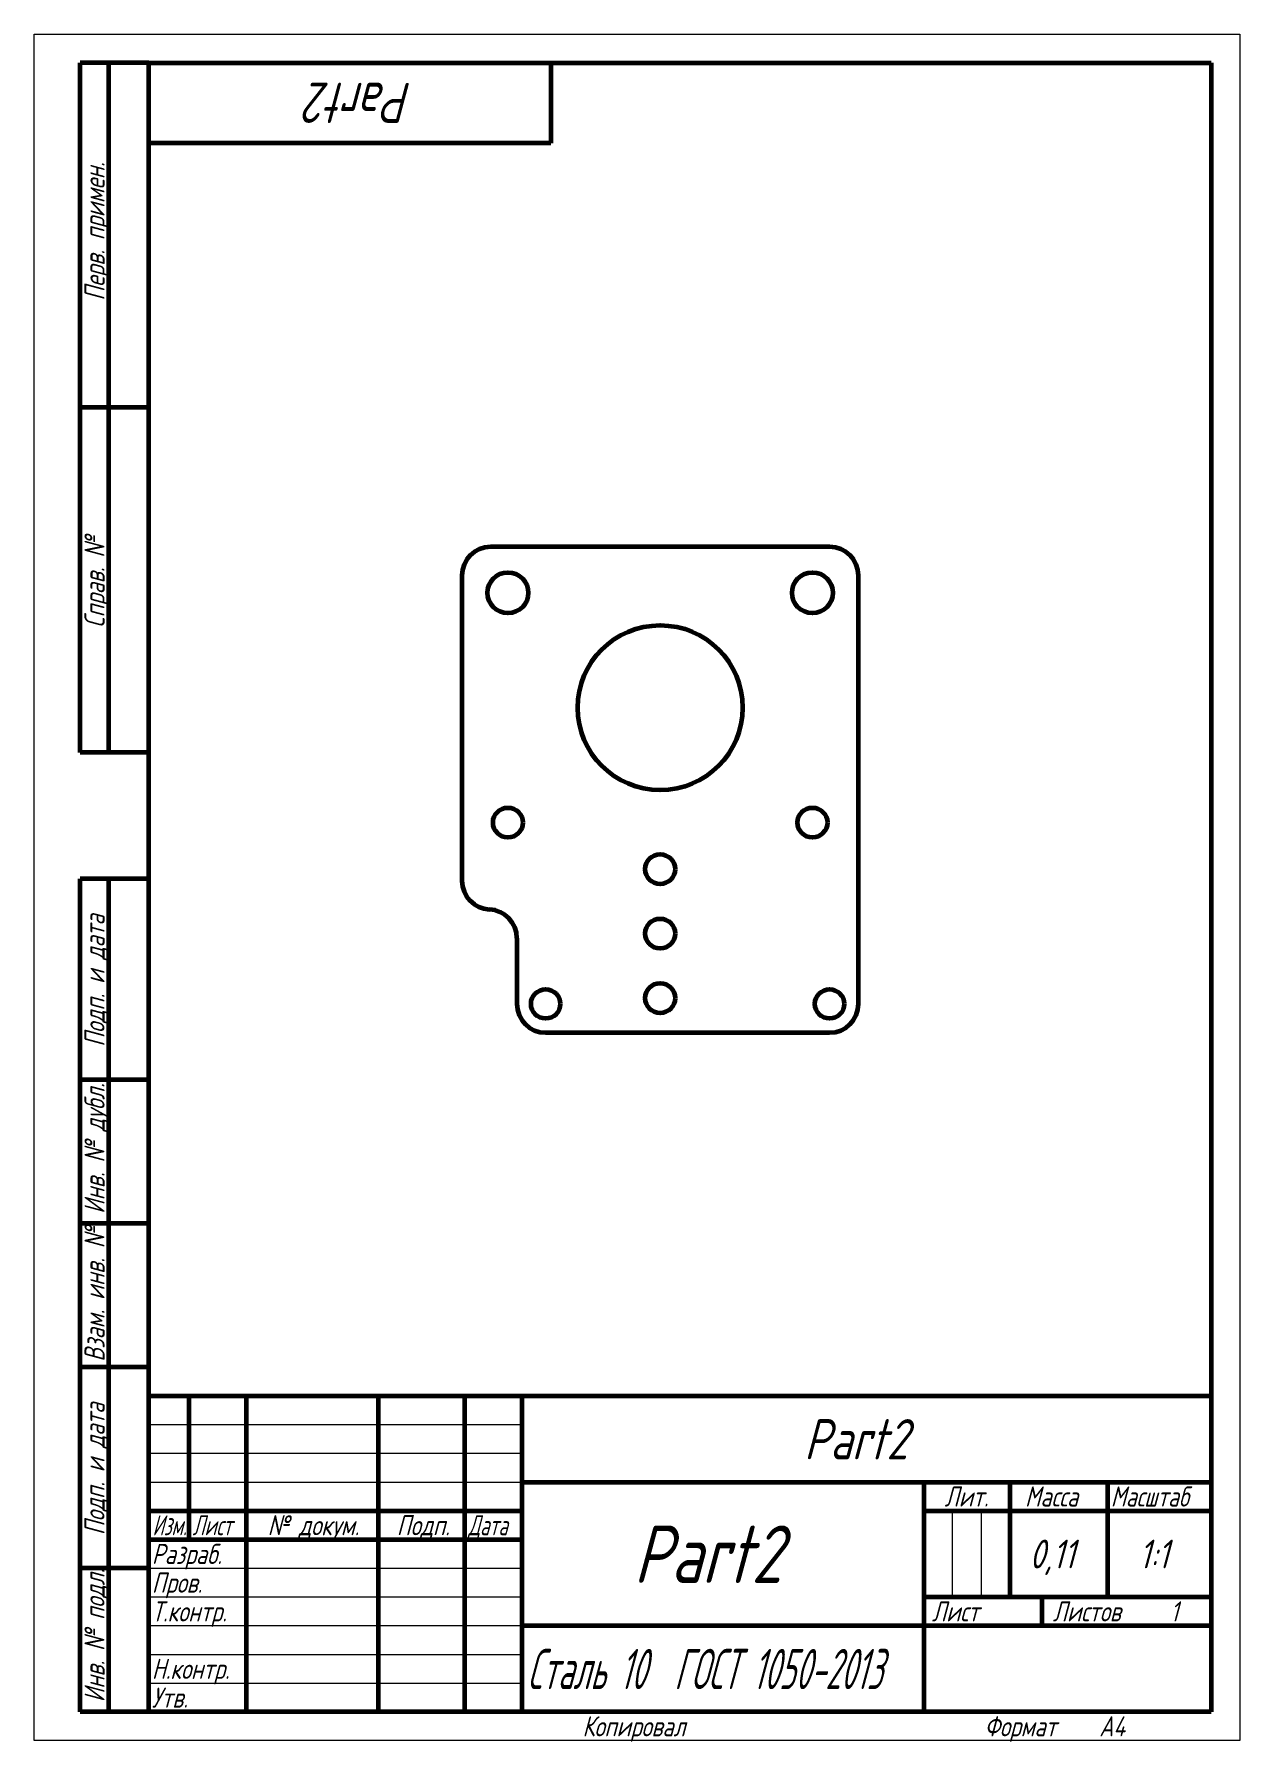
# Model space of a CAD drawing. Header units: millimetres. Extents: x 0 to 210, y 0 to 297.
import ezdxf

# ---------------------------------------------------------------- set-up
doc = ezdxf.new("R2010")
doc.units = ezdxf.units.MM
doc.linetypes.add('K5LT_BASIC', pattern=[0])
doc.linetypes.add('K5LT_THIN', pattern=[0])
doc.layers.add('Системный слой', color=7, linetype='Continuous')
doc.styles.add('KTEXTSTYLE', font='GOST_AU.SHX', dxfattribs={"width": 0.96, "height": 5})

# ---------------------------------------------------------------- blocks, each defined once
blk = doc.blocks.new('U0')
at = {"color": 7, "linetype": 'K5LT_THIN', "lineweight": 18, "true_color": 0xffffff}
for p, q in [((0, 0), (0, 297)), ((0, 297), (210, 297)), ((210, 297), (210, 0)), ((20, 55), (85, 55)), ((20, 50), (85, 50)), ((20, 45), (85, 45)), ((159.96, 25), (159.96, 40)), ((164.98, 25), (164.98, 40)), ((20, 30), (85, 30)), ((20, 25), (85, 25)), ((20, 20), (85, 20)), ((20, 15), (85, 15)), ((20, 10), (85, 10)), ((210, 0), (0, 0))]:
    blk.add_line(p, q, dxfattribs=at)
at = {"color": 143, "linetype": 'K5LT_BASIC', "lineweight": 60, "true_color": 0x33acca}
for p, q in [((8, 172), (8, 292)), ((20, 292), (8, 292)), ((13, 172), (13, 292)), ((20, 5), (20, 292)), ((20, 292), (205, 292)), ((90, 292), (90, 278)), ((205, 292), (205, 5)), ((90, 278), (20, 278)), ((20, 232), (8, 232)), ((20, 172), (8, 172)), ((8, 5), (8, 150)), ((20, 150), (8, 150)), ((13, 5), (13, 150)), ((20, 115), (8, 115)), ((20, 90), (8, 90)), ((20, 65), (8, 65)), ((20, 60), (205, 60)), ((20, 5), (20, 60)), ((27, 35), (27, 60)), ((37, 5), (37, 60)), ((60, 5), (60, 60)), ((75, 5), (75, 60)), ((85, 5), (85, 60)), ((85, 45), (205, 45)), ((155, 5), (155, 45)), ((170, 25), (170, 45)), ((187, 25), (187, 45)), ((20, 40), (85, 40)), ((155, 40), (170, 40)), ((170, 40), (205, 40)), ((20, 35), (85, 35)), ((20, 30), (8, 30)), ((155, 25), (205, 25)), ((175.57, 20), (175.57, 25)), ((85, 20), (155, 20)), ((155, 20), (205, 20)), ((20, 5), (8, 5)), ((205, 5), (20, 5))]:
    blk.add_line(p, q, dxfattribs=at)
at = {"color": 7, "attachment_point": 1, "style": 'KTEXTSTYLE'}
for s, insert, char_height, rotation in [('\\H3.5;\\W0.965;\\Q15;\\Q15;\\H7.00;Part2', (65.9, 281.55), 7, 180), ('\\H3.5;\\W0.965;\\Q15;\\Q15;Перв. примен.', (8.77, 250.61), 3.5, 90), ('\\H3.5;\\W0.965;\\Q15;\\Q15;Справ. №', (8.77, 193.68), 3.5, 90), ('\\H3.5;\\W0.965;\\Q15;\\Q15;Подп. и дата', (8.77, 120.75), 3.5, 90), ('\\H3.5;\\W0.965;\\Q15;\\Q15;Инв. № дубл.', (8.77, 91.67), 3.5, 90), ('\\H3.5;\\W0.965;\\Q15;\\Q15;Взам. инв. №', (8.77, 65.94), 3.5, 90), ('\\H3.5;\\W0.965;\\Q15;\\Q15;Подп. и дата', (8.77, 35.75), 3.5, 90), ('\\H3.5;\\W0.965;\\Q15;\\Q15;Инв. № подл.', (8.77, 6.67), 3.5, 90)]:
    blk.add_mtext(s, dxfattribs=dict(at, insert=insert, char_height=char_height, rotation=rotation))
for s, insert, char_height in [('\\H3.5;\\W0.965;\\Q15;\\Q15;\\H7.00;Part2', (134.1, 55.95), 7), ('\\H3.5;\\W0.965;\\Q15;\\Q15;Лит.', (158.56, 44.23), 3.5), ('\\H3.5;\\W0.965;\\Q15;\\Q15;Масса', (172.58, 44.23), 3.5), ('\\H3.5;\\W0.965;\\Q15;\\Q15;\\W0.941;Масштаб', (187.52, 44.23), 3.5), ('\\H3.5;\\W0.965;\\Q15;\\Q15;\\W0.797;Изм.', (20.61, 39.23), 3.5), ('\\H3.5;\\W0.965;\\Q15;\\Q15;\\W0.807;Лист', (27.6, 39.23), 3.5), ('\\H3.5;\\W0.965;\\Q15;\\Q15;№ докум.', (40.67, 39.23), 3.5), ('\\H3.5;\\W0.965;\\Q15;\\Q15;Подп.', (63.15, 39.23), 3.5), ('\\H3.5;\\W0.965;\\Q15;\\Q15;\\W0.807;Дата', (75.6, 39.23), 3.5), ('\\H3.5;\\W0.965;\\Q15;\\Q15;\\H10.00;Part2', (104.42, 37.43), 10), ('\\H3.5;\\W0.965;\\Q15;\\Q15;Разраб.', (20.5, 34.23), 3.5), ('\\H3.5;\\W0.965;\\Q15;\\Q15;\\H5.00;0,11', (173.36, 34.97), 5), ('\\H3.5;\\W0.965;\\Q15;\\Q15;\\H5.00;{\\c16737820;1:1}', (192.44, 34.97), 5), ('\\H3.5;\\W0.965;\\Q15;\\Q15;Пров.', (20.5, 29.23), 3.5), ('\\H3.5;\\W0.965;\\Q15;\\Q15;Т.контр.', (20.5, 24.23), 3.5), ('\\H3.5;\\W0.965;\\Q15;\\Q15;Лист', (156.36, 24.23), 3.5), ('\\H3.5;\\W0.965;\\Q15;\\Q15;Листов', (177.41, 24.23), 3.5), ('\\H3.5;\\W0.965;\\Q15;\\Q15;1', (197.91, 24.23), 3.5), ('\\H3.5;\\W0.965;\\Q15;\\Q15;\\W0.684;\\H7.00;Сталь 10  ГОСТ 1050-2013', (85.87, 15.95), 7), ('\\H3.5;\\W0.965;\\Q15;\\Q15;Н.контр.', (20.5, 14.23), 3.5), ('\\H3.5;\\W0.965;\\Q15;\\Q15;Утв.', (20.5, 9.23), 3.5), ('\\H3.5;\\W0.965;\\Q15;\\Q15;Копировал', (95.5, 4.23), 3.5), ('\\H3.5;\\W0.965;\\Q15;\\Q15;Формат', (165.5, 4.23), 3.5), ('\\H3.5;\\W0.965;\\Q15;\\Q15;A4', (185.5, 4.23), 3.5)]:
    blk.add_mtext(s, dxfattribs=dict(at, insert=insert, char_height=char_height))

msp = doc.modelspace()

# ---------------------------------------------------------------- linework, layer by layer
at = {"layer": 'Системный слой', "color": 143, "linetype": 'K5LT_BASIC', "lineweight": 60, "true_color": 0x33acca}
for p, q in [((138.55, 207.77), (79.52, 207.77)), ((74.52, 202.77), (74.52, 149.65)), ((143.55, 128.22), (143.55, 202.77)), ((84.09, 139.66), (84.09, 128.22)), ((89.09, 123.22), (138.55, 123.22))]:
    msp.add_line(p, q, dxfattribs=at)
for centre, radius in [((82.52, 199.77), 3.55), ((135.55, 199.77), 3.55), ((109.04, 179.77), 14.35), ((82.52, 159.77), 2.6), ((135.55, 159.77), 2.6), ((109.03, 151.67), 2.6), ((109.03, 140.45), 2.6), ((109.03, 129.23), 2.6), ((89.09, 128.22), 2.55), ((138.55, 128.22), 2.55)]:
    msp.add_circle(centre, radius, dxfattribs=at)
for centre, start, end in [((79.52, 202.77), 90, 180), ((138.55, 202.77), 0, 90), ((79.52, 149.65), 180, 267.5355), ((79.09, 139.66), 0, 87.5355), ((89.09, 128.22), 180, 270), ((138.55, 128.22), 270, 0)]:
    msp.add_arc(centre, 5, start, end, dxfattribs=at)

# ---------------------------------------------------------------- block references
msp.add_blockref('U0', (0, 0))

doc.saveas('drawing.dxf')
